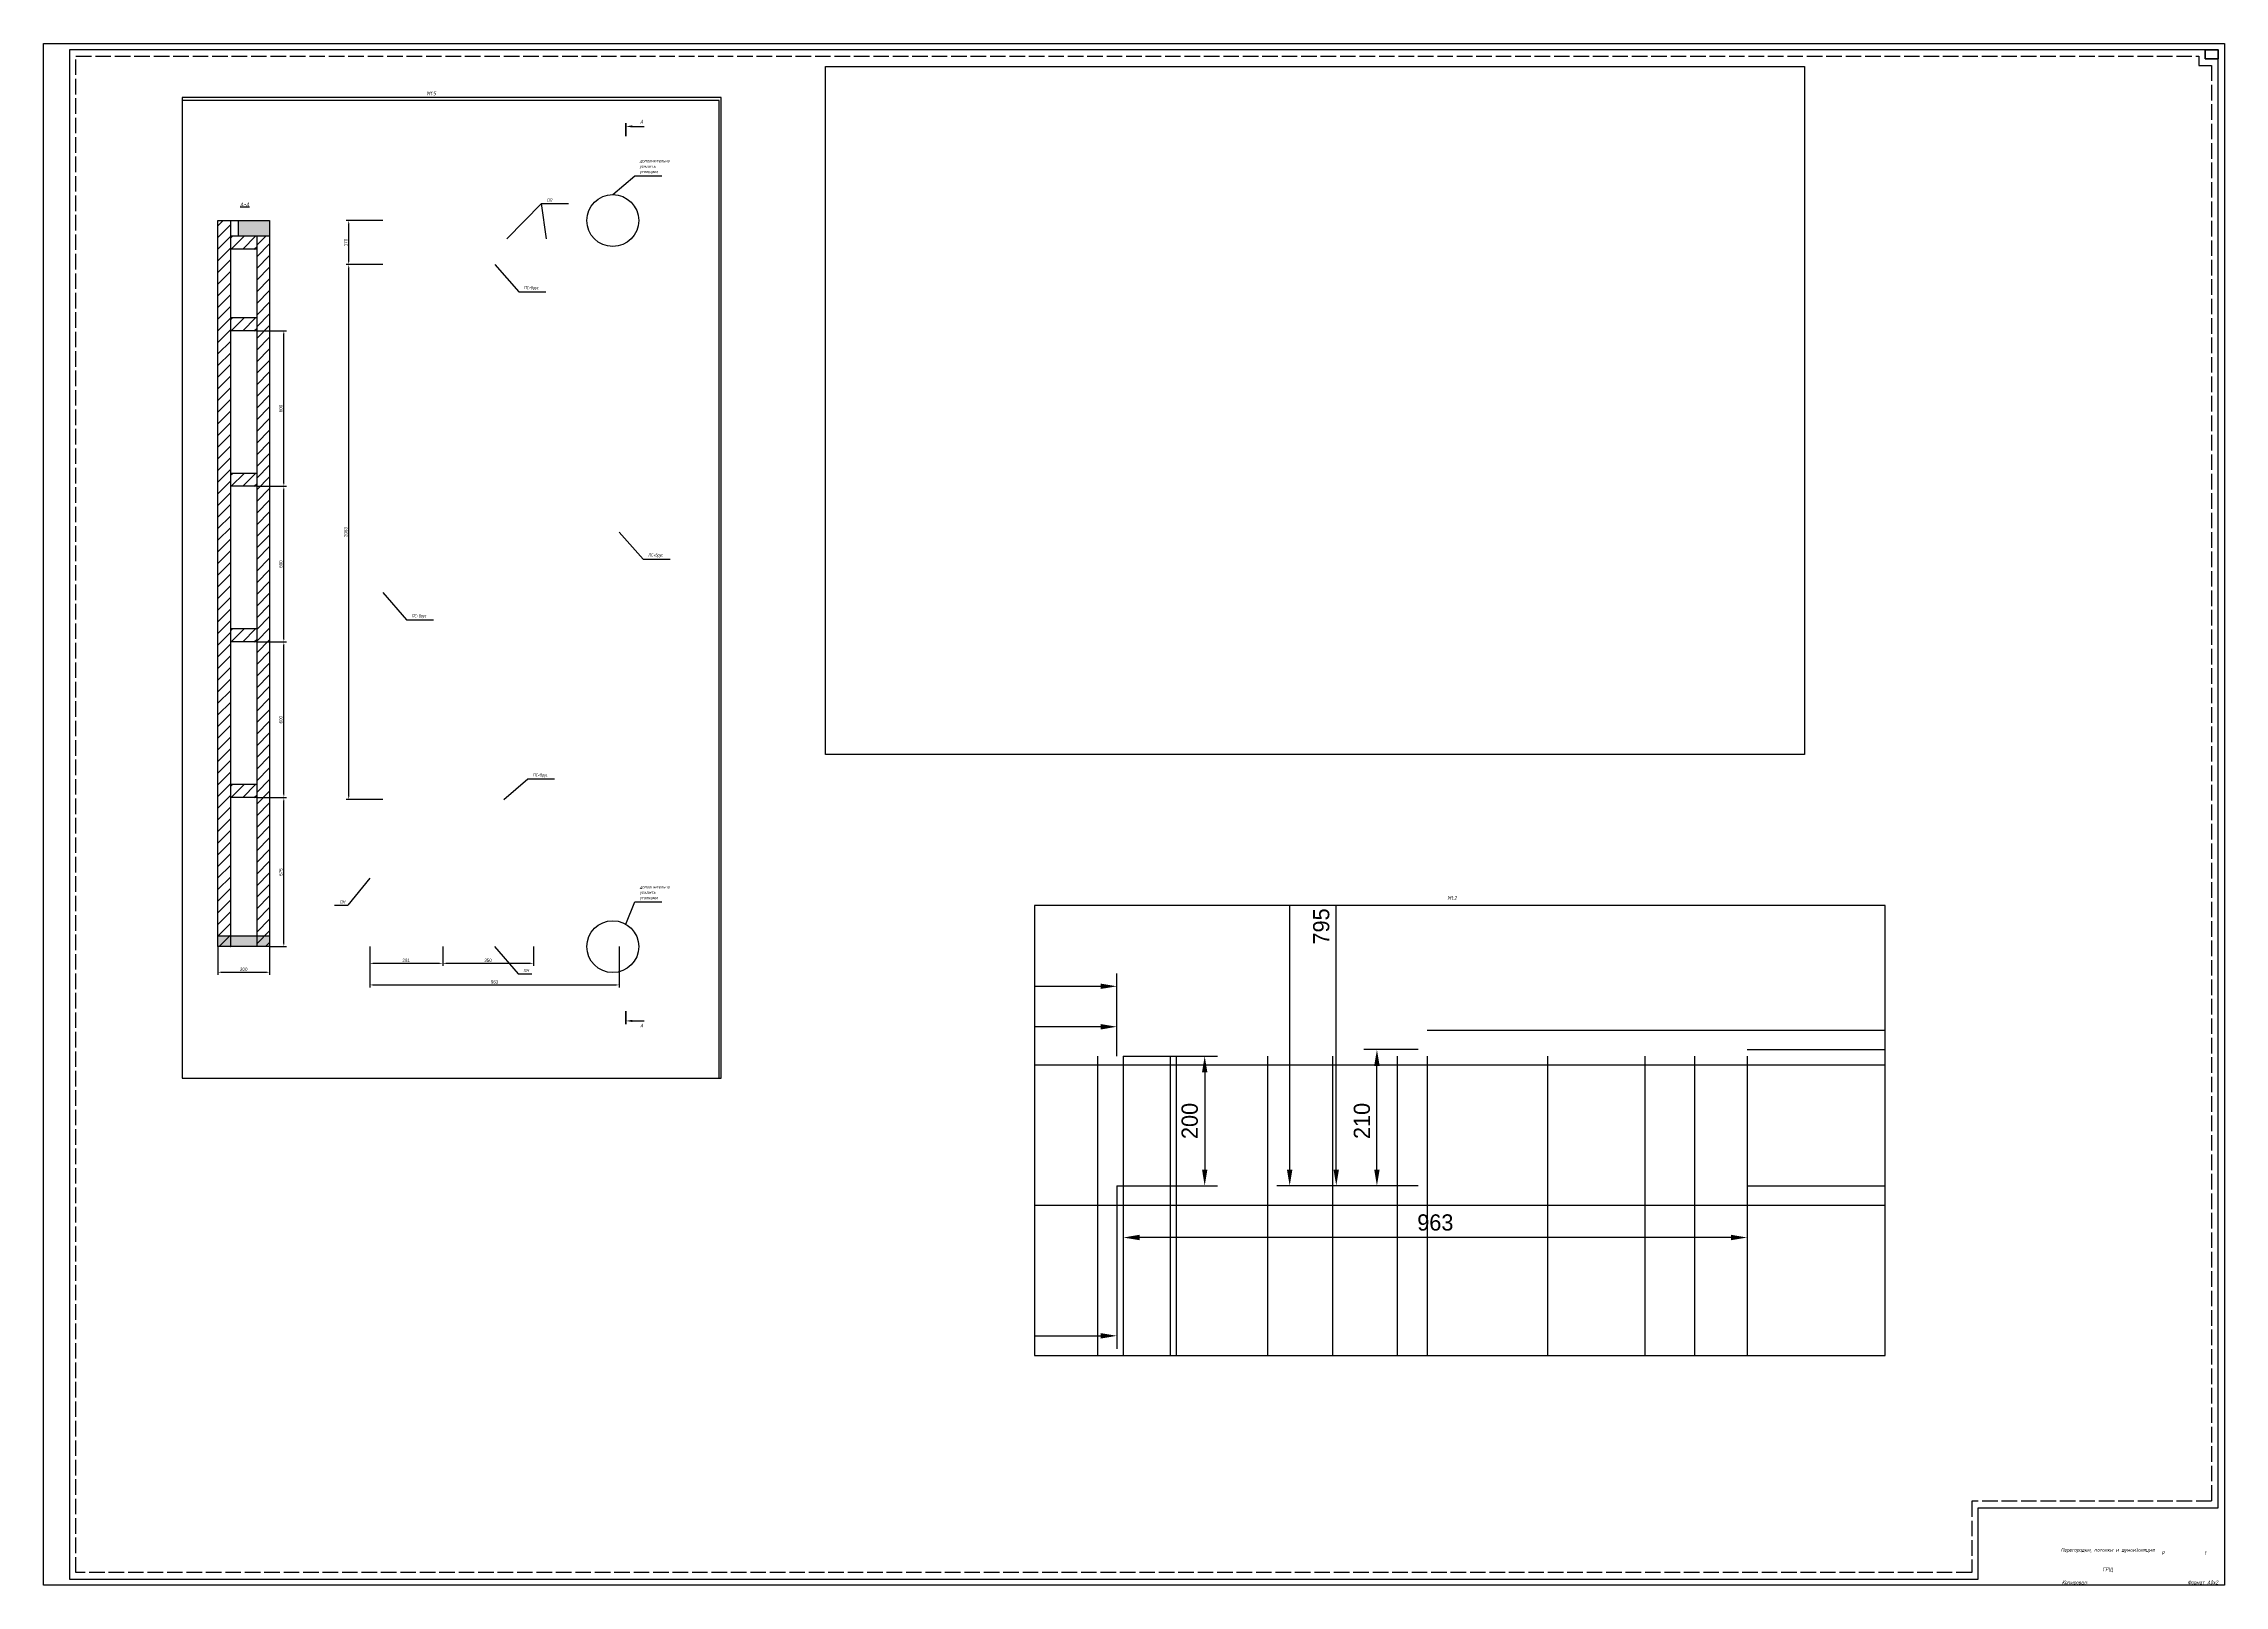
# Paper-space layout 'Лист 2' of a CAD drawing. Header units: millimetres. Extents: x 112 to 1794, y 48 to 1237.
# The model-space entities are those that its viewports show. They can reach past a viewport. Long polylines and large blocks are cut down to what shows.
import ezdxf
from ezdxf.enums import TextEntityAlignment as Align

# ---------------------------------------------------------------- set-up
doc = ezdxf.new("R2010")
doc.units = ezdxf.units.MM
doc.header["$PDMODE"] = 34
doc.header["$PDSIZE"] = 25
doc.linetypes.add('ACAD_ISO02W100', pattern=[15, 12, -3])
doc.linetypes.add('ACAD_ISO10W100', pattern=[18.5, 12, -3, 0.5, -3])
doc.layers.add('08 Размеры', color=7, linetype='Continuous')
doc.layers.add('stamp', color=7, linetype='Continuous')
doc.layers.add('100 noprint', color=1, linetype='Continuous', plot=False)
doc.styles.get("Standard").update_dxf_attribs({"font": 'Ubuntu-R.ttf'})
doc.styles.add('ГОСТ-ISOCPEUR', font='isocpeui.ttf', dxfattribs={"width": 0.8})
doc.dimstyles.new('ISO-25', dxfattribs={"dimtxt": 2.5, "dimasz": 2.5, "dimexe": 1.25, "dimexo": 0.625, "dimtad": 1, "dimtxsty": 'Standard', "dimcen": 2.5, "dimadec": 0, "dimazin": 0, "dimtfac": 1, "dimtmove": 0, "dimatfit": 3, "dimfxl": 1, "dimarcsym": 0})
picture_1 = doc.add_image_def('image1.jpg', size_in_pixel=(1070, 752))

# ---------------------------------------------------------------- blocks, each defined once
blk = doc.blocks.new('*D2302')
at = {"layer": '08 Размеры', "color": 0, "lineweight": -2}
for p, q in [((7901.2, 8520.1), (7901.2, 8268.7)), ((13028.7, 8520.1), (13028.7, 8268.7)), ((7926.2, 8288.7), (13003.7, 8288.7))]:
    blk.add_line(p, q, dxfattribs=at)
at = {"layer": '08 Размеры', "color": 0}
for points in [[(7926.2, 8292.9), (7926.2, 8284.5), (7901.2, 8288.7)], [(13003.7, 8284.5), (13003.7, 8292.9), (13028.7, 8288.7)]]:
    blk.add_solid(points, dxfattribs=at)
at = {"layer": 'Defpoints', "color": 0}
for p in [(7901.2, 8520.1), (13028.7, 8520.1), (13028.7, 8288.7)]:
    blk.add_point(p, dxfattribs=at)
at = {"layer": '08 Размеры', "color": 0, "insert": (10531.9, 8311.8), "char_height": 25, "attachment_point": 5}
blk.add_mtext('5128', dxfattribs=at)
blk = doc.blocks.new('*D2304')
at = {"layer": '08 Размеры', "color": 0, "lineweight": -2}
for p, q in [((8856.2, 8720.1), (8856.2, 8847.8)), ((13028.7, 8720.1), (13028.7, 8847.8)), ((8881.2, 8827.8), (13003.7, 8827.8))]:
    blk.add_line(p, q, dxfattribs=at)
at = {"layer": '08 Размеры', "color": 0}
for points in [[(8881.2, 8832), (8881.2, 8823.7), (8856.2, 8827.8)], [(13003.7, 8823.7), (13003.7, 8832), (13028.7, 8827.8)]]:
    blk.add_solid(points, dxfattribs=at)
at = {"layer": 'Defpoints', "color": 0}
for p in [(13028.7, 8827.8), (8856.2, 8720.1), (13028.7, 8720.1)]:
    blk.add_point(p, dxfattribs=at)
at = {"layer": '08 Размеры', "color": 0, "insert": (10942.5, 8850.9), "char_height": 25, "attachment_point": 5}
blk.add_mtext('4173', dxfattribs=at)
blk = doc.blocks.new('*D2305')
at = {"layer": '08 Размеры', "color": 0, "lineweight": -2}
for p, q in [((14001.2, 10260.1), (14299.5, 10260.1)), ((14279.5, 8755.1), (14279.5, 10235.1)), ((14001.2, 8730.1), (14299.5, 8730.1))]:
    blk.add_line(p, q, dxfattribs=at)
at = {"layer": '08 Размеры', "color": 0}
for points in [[(14283.6, 10235.1), (14275.3, 10235.1), (14279.5, 10260.1)], [(14275.3, 8755.1), (14283.6, 8755.1), (14279.5, 8730.1)]]:
    blk.add_solid(points, dxfattribs=at)
at = {"layer": 'Defpoints', "color": 0}
for p in [(14001.2, 10260.1), (14279.5, 10260.1), (14001.2, 8730.1)]:
    blk.add_point(p, dxfattribs=at)
at = {"layer": '08 Размеры', "color": 0, "insert": (14256.4, 9495.1), "char_height": 25, "attachment_point": 5, "rotation": 90}
blk.add_mtext('1530', dxfattribs=at)
blk = doc.blocks.new('*D2313')
at = {"layer": '08 Размеры', "color": 0, "lineweight": -2}
for p, q in [((13038.7, 8520.1), (13038.7, 8420.3)), ((14001.2, 8520.1), (14001.2, 8420.3)), ((13976.2, 8440.3), (13063.7, 8440.3))]:
    blk.add_line(p, q, dxfattribs=at)
at = {"layer": '08 Размеры', "color": 0}
for points in [[(13063.7, 8444.5), (13063.7, 8436.2), (13038.7, 8440.3)], [(13976.2, 8436.2), (13976.2, 8444.5), (14001.2, 8440.3)]]:
    blk.add_solid(points, dxfattribs=at)
at = {"layer": 'Defpoints', "color": 0}
for p in [(13038.7, 8520.1), (14001.2, 8520.1), (13038.7, 8440.3)]:
    blk.add_point(p, dxfattribs=at)
at = {"layer": '08 Размеры', "color": 0, "insert": (13520, 8463.4), "char_height": 25, "attachment_point": 5}
blk.add_mtext('963', dxfattribs=at)
blk = doc.blocks.new('*D2314')
at = {"layer": '08 Размеры', "color": 0, "lineweight": -2}
for p, q in [((12458.7, 8720.1), (12458.7, 8785.4)), ((13028.7, 8720.1), (13028.7, 8785.4)), ((13003.7, 8765.4), (12483.7, 8765.4))]:
    blk.add_line(p, q, dxfattribs=at)
at = {"layer": '08 Размеры', "color": 0}
for points in [[(12483.7, 8769.6), (12483.7, 8761.2), (12458.7, 8765.4)], [(13003.7, 8761.2), (13003.7, 8769.6), (13028.7, 8765.4)]]:
    blk.add_solid(points, dxfattribs=at)
at = {"layer": 'Defpoints', "color": 0}
for p in [(12458.7, 8765.4), (12458.7, 8720.1), (13028.7, 8720.1)]:
    blk.add_point(p, dxfattribs=at)
at = {"layer": '08 Размеры', "color": 0, "insert": (12727.5, 8788.4), "char_height": 25, "attachment_point": 5}
blk.add_mtext('570', dxfattribs=at)
blk = doc.blocks.new('*D2325')
at = {"layer": '08 Размеры', "color": 0, "lineweight": -2}
for p, q in [((13493.7, 8730.1), (13409.9, 8730.1)), ((13429.9, 8545.1), (13429.9, 8705.1)), ((13493.7, 8520.1), (13409.9, 8520.1))]:
    blk.add_line(p, q, dxfattribs=at)
at = {"layer": '08 Размеры', "color": 0}
for points in [[(13434.1, 8705.1), (13425.7, 8705.1), (13429.9, 8730.1)], [(13425.7, 8545.1), (13434.1, 8545.1), (13429.9, 8520.1)]]:
    blk.add_solid(points, dxfattribs=at)
at = {"layer": 'Defpoints', "color": 0}
for p in [(13429.9, 8730.1), (13493.7, 8730.1), (13493.7, 8520.1)]:
    blk.add_point(p, dxfattribs=at)
at = {"layer": '08 Размеры', "color": 0, "insert": (13406.8, 8620.1), "char_height": 25, "attachment_point": 5, "rotation": 90}
blk.add_mtext('210', dxfattribs=at)
blk = doc.blocks.new('*D2326')
at = {"layer": '08 Размеры', "color": 0, "lineweight": -2}
for p, q in [((13493.7, 9315.1), (13347.2, 9315.1)), ((13367.2, 8545.1), (13367.2, 9290.1)), ((13493.7, 8520.1), (13347.2, 8520.1))]:
    blk.add_line(p, q, dxfattribs=at)
at = {"layer": '08 Размеры', "color": 0}
for points in [[(13371.3, 9290.1), (13363, 9290.1), (13367.2, 9315.1)], [(13363, 8545.1), (13371.3, 8545.1), (13367.2, 8520.1)]]:
    blk.add_solid(points, dxfattribs=at)
at = {"layer": 'Defpoints', "color": 0}
for p in [(13367.2, 9315.1), (13493.7, 9315.1), (13493.7, 8520.1)]:
    blk.add_point(p, dxfattribs=at)
at = {"layer": '08 Размеры', "color": 0, "insert": (13344.1, 8920.1), "char_height": 25, "attachment_point": 5, "rotation": 90}
blk.add_mtext('795', dxfattribs=at)
blk = doc.blocks.new('*D2327')
at = {"layer": '08 Размеры', "color": 0, "lineweight": -2}
for p, q in [((13493.7, 9885.1), (13275.3, 9885.1)), ((13295.3, 8545.1), (13295.3, 9860.1)), ((13493.7, 8520.1), (13275.3, 8520.1))]:
    blk.add_line(p, q, dxfattribs=at)
at = {"layer": '08 Размеры', "color": 0}
for points in [[(13299.5, 9860.1), (13291.1, 9860.1), (13295.3, 9885.1)], [(13291.1, 8545.1), (13299.5, 8545.1), (13295.3, 8520.1)]]:
    blk.add_solid(points, dxfattribs=at)
at = {"layer": 'Defpoints', "color": 0}
for p in [(13295.3, 9885.1), (13493.7, 9885.1), (13493.7, 8520.1)]:
    blk.add_point(p, dxfattribs=at)
at = {"layer": '08 Размеры', "color": 0, "insert": (13272.2, 9220.1), "char_height": 25, "attachment_point": 5, "rotation": 90}
blk.add_mtext('1365', dxfattribs=at)
blk = doc.blocks.new('*D3216')
at = {"layer": '08 Размеры', "color": 0, "lineweight": -2}
for p, q in [((13038.7, 8720.1), (13184.2, 8720.1)), ((13164.2, 8695.1), (13164.2, 8545.1)), ((13028.7, 8520.1), (13184.2, 8520.1))]:
    blk.add_line(p, q, dxfattribs=at)
at = {"layer": '08 Размеры', "color": 0}
for points in [[(13168.4, 8695.1), (13160.1, 8695.1), (13164.2, 8720.1)], [(13160.1, 8545.1), (13168.4, 8545.1), (13164.2, 8520.1)]]:
    blk.add_solid(points, dxfattribs=at)
at = {"layer": 'Defpoints', "color": 0}
for p in [(13038.7, 8720.1), (13028.7, 8520.1), (13164.2, 8520.1)]:
    blk.add_point(p, dxfattribs=at)
at = {"layer": '08 Размеры', "color": 0, "insert": (13141.2, 8620.1), "char_height": 25, "attachment_point": 5, "rotation": 90}
blk.add_mtext('200', dxfattribs=at)
blk = doc.blocks.new('*D4320')
at = {"color": 0, "lineweight": -2}
for p, q in [((68628.6, 8463.4), (68628.6, 8305.8)), ((69591.1, 8463.4), (69591.1, 8305.8)), ((68641.1, 8315.8), (69578.6, 8315.8))]:
    blk.add_line(p, q, dxfattribs=at)
at = {"color": 0}
for points in [[(68641.1, 8317.9), (68641.1, 8313.8), (68628.6, 8315.8)], [(69578.6, 8313.8), (69578.6, 8317.9), (69591.1, 8315.8)]]:
    blk.add_solid(points, dxfattribs=at)
at = {"layer": 'Defpoints', "color": 0}
for p in [(68628.6, 8463.4), (69591.1, 8463.4), (69591.1, 8315.8)]:
    blk.add_point(p, dxfattribs=at)
at = {"color": 0, "insert": (69109.9, 8327.4), "char_height": 12.5, "attachment_point": 5}
blk.add_mtext('963', dxfattribs=at)
blk = doc.blocks.new('*D4771')
at = {"color": 0, "lineweight": -2}
for p, q in [((68678.6, 11263.4), (68537.7, 11263.4)), ((68547.7, 11105.9), (68547.7, 11250.9)), ((68678.6, 11093.4), (68537.7, 11093.4))]:
    blk.add_line(p, q, dxfattribs=at)
at = {"color": 0}
for points in [[(68549.8, 11250.9), (68545.6, 11250.9), (68547.7, 11263.4)], [(68545.6, 11105.9), (68549.8, 11105.9), (68547.7, 11093.4)]]:
    blk.add_solid(points, dxfattribs=at)
at = {"layer": 'Defpoints', "color": 0}
for p in [(68547.7, 11263.4), (68678.6, 11263.4), (68678.6, 11093.4)]:
    blk.add_point(p, dxfattribs=at)
at = {"color": 0, "insert": (68536.2, 11178.4), "char_height": 12.5, "attachment_point": 5, "rotation": 90}
blk.add_mtext('170', dxfattribs=at)
blk = doc.blocks.new('*D4772')
at = {"color": 0, "lineweight": -2}
for p, q in [((68678.6, 11093.4), (68537.7, 11093.4)), ((68547.7, 9043.4), (68547.7, 11080.9)), ((68678.6, 9030.9), (68537.7, 9030.9))]:
    blk.add_line(p, q, dxfattribs=at)
at = {"color": 0}
for points in [[(68549.8, 11080.9), (68545.6, 11080.9), (68547.7, 11093.4)], [(68545.6, 9043.4), (68549.8, 9043.4), (68547.7, 9030.9)]]:
    blk.add_solid(points, dxfattribs=at)
at = {"layer": 'Defpoints', "color": 0}
for p in [(68547.7, 11093.4), (68678.6, 11093.4), (68678.6, 9030.9)]:
    blk.add_point(p, dxfattribs=at)
at = {"color": 0, "insert": (68536.2, 10062.1), "char_height": 12.5, "attachment_point": 5, "rotation": 90}
blk.add_mtext('2063', dxfattribs=at)
blk = doc.blocks.new('*D4773')
at = {"color": 0, "lineweight": -2}
for p, q in [((68628.6, 8463.4), (68628.6, 8389.2)), ((68909.9, 8463.4), (68909.9, 8389.2)), ((68641.1, 8399.2), (68897.4, 8399.2))]:
    blk.add_line(p, q, dxfattribs=at)
at = {"color": 0}
for points in [[(68641.1, 8401.2), (68641.1, 8397.1), (68628.6, 8399.2)], [(68897.4, 8397.1), (68897.4, 8401.2), (68909.9, 8399.2)]]:
    blk.add_solid(points, dxfattribs=at)
at = {"layer": 'Defpoints', "color": 0}
for p in [(68628.6, 8463.4), (68909.9, 8463.4), (68909.9, 8399.2)]:
    blk.add_point(p, dxfattribs=at)
at = {"color": 0, "insert": (68769.3, 8410.7), "char_height": 12.5, "attachment_point": 5}
blk.add_mtext('281', dxfattribs=at)
blk = doc.blocks.new('*D4774')
at = {"color": 0, "lineweight": -2}
for p, q in [((68909.9, 8463.4), (68909.9, 8389.2)), ((69259.9, 8463.4), (69259.9, 8389.2)), ((68922.4, 8399.2), (69247.4, 8399.2))]:
    blk.add_line(p, q, dxfattribs=at)
at = {"color": 0}
for points in [[(68922.4, 8401.2), (68922.4, 8397.1), (68909.9, 8399.2)], [(69247.4, 8397.1), (69247.4, 8401.2), (69259.9, 8399.2)]]:
    blk.add_solid(points, dxfattribs=at)
at = {"layer": 'Defpoints', "color": 0}
for p in [(68909.9, 8463.4), (69259.9, 8463.4), (69259.9, 8399.2)]:
    blk.add_point(p, dxfattribs=at)
at = {"color": 0, "insert": (69084.9, 8410.7), "char_height": 12.5, "attachment_point": 5}
blk.add_mtext('350', dxfattribs=at)
blk = doc.blocks.new('*D4866')
at = {"color": 0, "lineweight": -2}
for p, q in [((68042.7, 8463.4), (68042.7, 8354.7)), ((68242.7, 8463.4), (68242.7, 8354.7)), ((68055.2, 8364.7), (68230.2, 8364.7))]:
    blk.add_line(p, q, dxfattribs=at)
at = {"color": 0}
for points in [[(68055.2, 8366.8), (68055.2, 8362.6), (68042.7, 8364.7)], [(68230.2, 8362.6), (68230.2, 8366.8), (68242.7, 8364.7)]]:
    blk.add_solid(points, dxfattribs=at)
at = {"layer": 'Defpoints', "color": 0}
for p in [(68042.7, 8463.4), (68242.7, 8463.4), (68242.7, 8364.7)]:
    blk.add_point(p, dxfattribs=at)
at = {"color": 0, "insert": (68142.7, 8376.2), "char_height": 12.5, "attachment_point": 5}
blk.add_mtext('200', dxfattribs=at)
blk = doc.blocks.new('*D4867')
at = {"color": 0, "lineweight": -2}
for p, q in [((68192.7, 9038.4), (68307.4, 9038.4)), ((68297.4, 8475.9), (68297.4, 9025.9)), ((68242.7, 8463.4), (68307.4, 8463.4))]:
    blk.add_line(p, q, dxfattribs=at)
at = {"color": 0}
for points in [[(68299.4, 9025.9), (68295.3, 9025.9), (68297.4, 9038.4)], [(68295.3, 8475.9), (68299.4, 8475.9), (68297.4, 8463.4)]]:
    blk.add_solid(points, dxfattribs=at)
at = {"layer": 'Defpoints', "color": 0}
for p in [(68192.7, 9038.4), (68297.4, 9038.4), (68242.7, 8463.4)]:
    blk.add_point(p, dxfattribs=at)
at = {"color": 0, "insert": (68286, 8750.9), "char_height": 12.5, "attachment_point": 5, "rotation": 90}
blk.add_mtext('575', dxfattribs=at)
blk = doc.blocks.new('*D4868')
at = {"color": 0, "lineweight": -2}
for p, q in [((68192.7, 9638.4), (68307.4, 9638.4)), ((68297.4, 9050.9), (68297.4, 9625.9)), ((68192.7, 9038.4), (68307.4, 9038.4))]:
    blk.add_line(p, q, dxfattribs=at)
at = {"color": 0}
for points in [[(68299.4, 9625.9), (68295.3, 9625.9), (68297.4, 9638.4)], [(68295.3, 9050.9), (68299.4, 9050.9), (68297.4, 9038.4)]]:
    blk.add_solid(points, dxfattribs=at)
at = {"layer": 'Defpoints', "color": 0}
for p in [(68192.7, 9638.4), (68297.4, 9638.4), (68192.7, 9038.4)]:
    blk.add_point(p, dxfattribs=at)
at = {"color": 0, "insert": (68285.8, 9338.4), "char_height": 12.5, "attachment_point": 5, "rotation": 90}
blk.add_mtext('600', dxfattribs=at)
blk = doc.blocks.new('*D4869')
at = {"color": 0, "lineweight": -2}
for p, q in [((68192.7, 10238.4), (68307.4, 10238.4)), ((68297.4, 9650.9), (68297.4, 10225.9)), ((68192.7, 9638.4), (68307.4, 9638.4))]:
    blk.add_line(p, q, dxfattribs=at)
at = {"color": 0}
for points in [[(68299.4, 10225.9), (68295.3, 10225.9), (68297.4, 10238.4)], [(68295.3, 9650.9), (68299.4, 9650.9), (68297.4, 9638.4)]]:
    blk.add_solid(points, dxfattribs=at)
at = {"layer": 'Defpoints', "color": 0}
for p in [(68192.7, 10238.4), (68297.4, 10238.4), (68192.7, 9638.4)]:
    blk.add_point(p, dxfattribs=at)
at = {"color": 0, "insert": (68285.8, 9938.4), "char_height": 12.5, "attachment_point": 5, "rotation": 90}
blk.add_mtext('600', dxfattribs=at)
blk = doc.blocks.new('*D4870')
at = {"color": 0, "lineweight": -2}
for p, q in [((68192.7, 10838.4), (68307.4, 10838.4)), ((68297.4, 10250.9), (68297.4, 10825.9)), ((68192.7, 10238.4), (68307.4, 10238.4))]:
    blk.add_line(p, q, dxfattribs=at)
at = {"color": 0}
for points in [[(68299.4, 10825.9), (68295.3, 10825.9), (68297.4, 10838.4)], [(68295.3, 10250.9), (68299.4, 10250.9), (68297.4, 10238.4)]]:
    blk.add_solid(points, dxfattribs=at)
at = {"layer": 'Defpoints', "color": 0}
for p in [(68192.7, 10838.4), (68297.4, 10838.4), (68192.7, 10238.4)]:
    blk.add_point(p, dxfattribs=at)
at = {"color": 0, "insert": (68285.8, 10538.4), "char_height": 12.5, "attachment_point": 5, "rotation": 90}
blk.add_mtext('600', dxfattribs=at)

msp = doc.modelspace()

# ---------------------------------------------------------------- hatches: boundary and pattern name
at = {"lineweight": -2}
h = msp.add_hatch(dxfattribs=at)
h.set_pattern_fill('ANSI31', color=1, scale=10, style=0)
h.paths.add_polyline_path([(68092.7, 8503.4), (68092.7, 11263.4), (68042.7, 11263.4), (68042.7, 8503.4)])
h.paths.add_polyline_path([(68242.7, 8503.4), (68242.7, 11203.4), (68192.7, 11203.4), (68192.7, 8503.4)])
h.paths.add_polyline_path([(68242.7, 8463.4), (68242.7, 8503.4), (68192.7, 8503.4), (68192.7, 8463.4)])
h.paths.add_polyline_path([(68092.7, 8463.4), (68092.7, 8503.4), (68042.7, 8503.4), (68042.7, 8463.4)])
h = msp.add_hatch(dxfattribs=at)
h.set_pattern_fill('ANSI31', color=1, scale=10, style=0)
h.set_pattern_definition([(45, (0, 2015), (-22.45064, 22.45064), [])])
h.paths.add_polyline_path([(68192.7, 11153.4), (68192.7, 11203.4), (68092.7, 11203.4), (68092.7, 11153.4)])
h = msp.add_hatch(dxfattribs=at)
h.set_pattern_fill('ANSI31', color=1, scale=10, style=0)
h.set_pattern_definition([(45, (0, 1700), (-22.45064, 22.45064), [])])
h.paths.add_polyline_path([(68192.7, 10838.4), (68192.7, 10888.4), (68092.7, 10888.4), (68092.7, 10838.4)])
h = msp.add_hatch(dxfattribs=at)
h.set_pattern_fill('ANSI31', color=1, scale=10, style=0)
h.set_pattern_definition([(45, (0, 1100), (-22.45064, 22.45064), [])])
h.paths.add_polyline_path([(68192.7, 10238.4), (68192.7, 10288.4), (68092.7, 10288.4), (68092.7, 10238.4)])
h = msp.add_hatch(dxfattribs=at)
h.set_pattern_fill('ANSI31', color=1, scale=10, style=0)
h.set_pattern_definition([(45, (0, 500), (-22.45064, 22.45064), [])])
h.paths.add_polyline_path([(68192.7, 9638.4), (68192.7, 9688.4), (68092.7, 9688.4), (68092.7, 9638.4)])
h = msp.add_hatch(dxfattribs=at)
h.set_pattern_fill('ANSI31', color=1, scale=10, style=0)
h.set_pattern_definition([(45, (0, -100), (-22.45064, 22.45064), [])])
h.paths.add_polyline_path([(68192.7, 9038.4), (68192.7, 9088.4), (68092.7, 9088.4), (68092.7, 9038.4)])
h = msp.add_hatch(color=9, dxfattribs=at)
h.paths.add_polyline_path([(68092.7, 8463.4), (68092.7, 8503.4), (68042.7, 8503.4), (68042.7, 8463.4)])
h.paths.add_polyline_path([(68192.7, 8463.4), (68192.7, 8503.4), (68092.7, 8503.4), (68092.7, 8463.4)])
h.paths.add_polyline_path([(68242.7, 8463.4), (68242.7, 8503.4), (68192.7, 8503.4), (68192.7, 8463.4)])
at = {"layer": '100 noprint', "lineweight": -2}
msp.add_hatch(color=9, dxfattribs=at).paths.add_polyline_path([(68122.7, 11203.4), (68122.7, 11263.4), (68242.7, 11263.4), (68242.7, 11203.4)])

# ---------------------------------------------------------------- linework, layer by layer
at = {"color": 7, "lineweight": 100}
for p, q in [((69616, 11588), (69616, 11638.8)), ((69616, 8215.2), (69616, 8164.4))]:
    msp.add_line(p, q, dxfattribs=at)
at = {"color": 7}
for p, q in [((69641, 11626.2), (69687.1, 11626.2)), ((69641, 8177), (69687.1, 8177))]:
    msp.add_line(p, q, dxfattribs=at)
for p, q in [((69566.1, 11363.4), (69650.7, 11436.3)), ((69650.7, 11436.3), (69754.8, 11436.3)), ((69157.6, 11192.4), (69291.1, 11328.6)), ((69291.1, 11328.6), (69395.2, 11328.6)), ((69310.3, 11192.4), (69291.1, 11328.6)), ((68042.7, 11263.4), (68242.7, 11263.4)), ((68042.7, 8463.4), (68042.7, 11263.4)), ((68092.7, 8463.4), (68092.7, 11263.4)), ((68242.7, 11263.4), (68242.7, 8463.4)), ((68192.7, 11203.4), (68092.7, 11203.4)), ((68192.7, 11203.4), (68192.7, 8463.4)), ((68192.7, 11153.4), (68092.7, 11153.4)), ((69111.6, 11093.4), (69203.1, 10988.8)), ((69203.1, 10988.8), (69307.2, 10988.8)), ((68192.7, 10888.4), (68092.7, 10888.4)), ((68192.7, 10838.4), (68092.7, 10838.4)), ((68192.7, 10288.4), (68092.7, 10288.4)), ((68192.7, 10238.4), (68092.7, 10238.4)), ((69591.1, 10062.1), (69682.7, 9957.5)), ((69682.7, 9957.5), (69786.8, 9957.5)), ((68678.6, 9828.4), (68770.2, 9723.8)), ((68770.2, 9723.8), (68874.3, 9723.8)), ((68192.7, 9688.4), (68092.7, 9688.4)), ((68192.7, 9638.4), (68092.7, 9638.4)), ((68192.7, 9088.4), (68092.7, 9088.4)), ((69146.2, 9030.9), (69237.8, 9110)), ((69237.8, 9110), (69341.8, 9110)), ((68192.7, 9038.4), (68092.7, 9038.4)), ((68628.6, 8727.7), (68544.8, 8623.1)), ((68492.8, 8623.1), (68544.8, 8623.1)), ((69616.3, 8549.9), (69650.7, 8636.3)), ((69650.7, 8636.3), (69754.8, 8636.3)), ((68242.7, 8503.4), (68042.7, 8503.4)), ((68242.7, 8463.4), (68042.7, 8463.4)), ((69109.9, 8463.4), (69201.5, 8358.8)), ((69201.5, 8358.8), (69253.5, 8358.8))]:
    msp.add_line(p, q)
msp.add_lwpolyline([(68122.7, 11203.4), (68122.7, 11263.4), (68242.7, 11263.4), (68242.7, 11203.4)], close=True)
for centre in [(69566.1, 11263.4), (69566.1, 8463.4)]:
    msp.add_circle(centre, 100)
for points in [[(69641, 11630.4), (69616, 11626.2), (69641, 11622.1)], [(69641, 8172.8), (69616, 8177), (69641, 8181.2)]]:
    msp.add_solid(points, dxfattribs=at)
at = {"layer": '100 noprint', "color": 1, "lineweight": -2}
msp.add_lwpolyline([(67897.8, 11726.7), (67897.8, 7945.3), (69975.8, 7945.3), (69975.8, 11726.7)], close=True, dxfattribs=at)
at = {"layer": '100 noprint', "color": 1, "linetype": 'ACAD_ISO10W100', "lineweight": -2, "ltscale": 100, "flags": 128}
for points in [[(13507.2, 8760.1), (26761.9, 8760.1), (26759.4, 5623.3)], [(7716.2, 8706.6), (18975.4, 8706.6), (18975.4, 3883.3)], [(14001.2, 8520.1), (27001.9, 8520.1), (27001.9, 5733.3)], [(7727.2, 8490.1), (19191.9, 8490.1), (19191.9, 3910.3)]]:
    msp.add_lwpolyline(points, dxfattribs=at)
at = {"layer": '100 noprint', "color": 1, "linetype": 'ACAD_ISO10W100', "lineweight": -2, "ltscale": 100}
for points in [[(14001.2, 8720.1), (14001.2, -4759.4, -1), (-461, -4759.4)], [(13920, 8720.1), (13920, -4759.4, -1), (-379.7, -4759.4)], [(13843.2, 8720.1), (13843.2, -4759.4, -1), (-302.9, -4759.4)], [(13693.2, 8720.1), (13693.2, -4759.4, -1), (-152.9, -4759.4)], [(13507.2, 8720.1), (13507.2, -4759.4, -1), (33, -4759.4)], [(13461.2, 8720.1), (13461.2, -4759.4, -1), (79, -4759.4)], [(13361.2, 8720.1), (13361.2, -4759.4, -1), (179, -4759.4)], [(13261.2, 8720.1), (13261.2, -4759.4, -1), (279, -4759.4)], [(13120, 8720.1), (13120, -4759.4, -1), (420.3, -4759.4)], [(13111.2, 8720.1), (13111.2, -4759.4, -1), (429, -4759.4)], [(13038.7, 8720.1), (13038.7, -4759.4, -1), (501.5, -4759.4)], [(12998.7, 8720.1), (12998.7, -4759.4, -1), (541.5, -4759.4)]]:
    msp.add_lwpolyline(points, format="xyb", dxfattribs=at)

# ---------------------------------------------------------------- texts
at = {"width": 10, "attachment_point": 7, "style": 'ГОСТ-ISOCPEUR'}
for s, insert, char_height in [('{А}', (69670.8, 11636.9), 15), ('{дополнительно\\Pусилить уголками}', (69670.3, 11442.5), 12.5), ('{ПП}', (69310.7, 11334.8), 12.5), ('{\\LА-А}', (68128.7, 11318.5), 15), ('ПС+брус', (69222.7, 10995), 12.5), ('ПС+брус', (69702.3, 9963.7), 12.5), ('ПС+брус', (68789.8, 9730), 12.5), ('ПС+брус', (69257.4, 9116.2), 12.5), ('{дополнительно\\Pусилить уголками}', (69670.3, 8642.5), 12.5), ('{ПН}', (68512.4, 8629.3), 12.5), ('{ПН}', (69221.1, 8365), 12.5), ('{А}', (69670.8, 8151.7), 15)]:
    msp.add_mtext(s, dxfattribs=dict(at, insert=insert, char_height=char_height))

# ---------------------------------------------------------------- dimensions: what is measured, and where the dimension line sits
for base, p1, p2, picture, middle in [((68547.7, 11263.4), (68678.6, 11093.4), (68678.6, 11263.4), '*D4771', (68536.2, 11178.4)), ((68547.7208667, 11093.389632), (68678.6465098, 9030.889632), (68678.6465098, 11093.389632), '*D4772', (68536.1912852, 10062.139632)), ((68297.4, 10838.4), (68192.7, 10238.4), (68192.7, 10838.4), '*D4870', (68285.8, 10538.4)), ((68297.4, 10238.4), (68192.7, 9638.4), (68192.7, 10238.4), '*D4869', (68285.8, 9938.4)), ((68297.4, 9638.4), (68192.7, 9038.4), (68192.7, 9638.4), '*D4868', (68285.8, 9338.4)), ((68297.4, 9038.4), (68242.7, 8463.4), (68192.7, 9038.4), '*D4867', (68286, 8750.9))]:
    dim = msp.add_linear_dim(base=base, p1=p1, p2=p2, angle=90, dimstyle='ISO-25', override={"dimtxt": 12.5, "dimasz": 12.5, "dimexe": 10, "dimexo": 0, "dimgap": 5, "dimdec": 0, "dimlfac": 1})
    dim.commit()
    dim.dimension.update_dxf_attribs({"geometry": picture, "text_midpoint": middle})
for base, p1, p2, picture, middle in [((68242.7, 8364.7), (68042.7, 8463.4), (68242.7, 8463.4), '*D4866', (68142.7, 8376.2)), ((69591.1465098, 8315.8456156), (68628.6465098, 8463.389632), (69591.1465098, 8463.389632), '*D4320', (69109.8965098, 8327.3751972)), ((68909.9, 8399.2), (68628.6, 8463.4), (68909.9, 8463.4), '*D4773', (68769.3, 8410.7)), ((69259.9, 8399.2), (68909.9, 8463.4), (69259.9, 8463.4), '*D4774', (69084.9, 8410.7))]:
    dim = msp.add_linear_dim(base=base, p1=p1, p2=p2, dimstyle='ISO-25', override={"dimtxt": 12.5, "dimasz": 12.5, "dimexe": 10, "dimexo": 0, "dimgap": 5, "dimdec": 0, "dimlfac": 1})
    dim.commit()
    dim.dimension.update_dxf_attribs({"geometry": picture, "text_midpoint": middle})
at = {"layer": '08 Размеры', "color": 5}
dim = msp.add_linear_dim(base=(14279.5, 10260.1), p1=(14001.2, 8730.1), p2=(14001.2, 10260.1), angle=90, dimstyle='ISO-25', override={"dimtxt": 25, "dimasz": 25, "dimexe": 20, "dimexo": 0, "dimgap": 10, "dimdec": 0, "dimlfac": 1}, dxfattribs=at)
dim.commit()
dim.dimension.update_dxf_attribs({"geometry": '*D2305', "text_midpoint": (14256.4, 9495.1)})
at = {"layer": '08 Размеры'}
for base, p2, picture, middle in [((13295.3, 9885.1), (13493.7, 9885.1), '*D2327', (13295.3, 9220.1)), ((13367.2, 9315.1), (13493.7, 9315.1), '*D2326', (13367.2, 8920.1)), ((13429.9, 8730.1), (13493.7, 8730.1), '*D2325', (13429.9, 8620.1))]:
    dim = msp.add_linear_dim(base=base, p1=(13493.7, 8520.1), p2=p2, angle=90, dimstyle='ISO-25', override={"dimtxt": 25, "dimasz": 25, "dimexe": 20, "dimexo": 0, "dimgap": 10, "dimdec": 0, "dimlfac": 1}, dxfattribs=at)
    dim.commit()
    dim.dimension.update_dxf_attribs({"geometry": picture, "text_midpoint": middle, "dimtype": 160})
at = {"layer": '08 Размеры', "color": 5}
for base, p1, p2, picture, middle in [((13028.7344026, 8827.8325897), (8856.2344026, 8720.1152621), (13028.7344026, 8720.1152621), '*D2304', (10942.4844026, 8827.8325897)), ((13028.7344026, 8288.6968762), (7901.2344026, 8520.1152621), (13028.7344026, 8520.1152621), '*D2302', (10531.8828698, 8288.6968762))]:
    dim = msp.add_linear_dim(base=base, p1=p1, p2=p2, dimstyle='ISO-25', override={"dimtxt": 25, "dimasz": 25, "dimexe": 20, "dimexo": 0, "dimgap": 10, "dimdec": 0, "dimlfac": 1}, dxfattribs=at)
    dim.commit()
    dim.dimension.update_dxf_attribs({"geometry": picture, "text_midpoint": middle, "dimtype": 160})
at = {"layer": '08 Размеры'}
dim = msp.add_linear_dim(base=(12458.7, 8765.4), p1=(13028.7, 8720.1), p2=(12458.7, 8720.1), dimstyle='ISO-25', override={"dimtxt": 25, "dimasz": 25, "dimexe": 20, "dimexo": 0, "dimgap": 10, "dimdec": 0, "dimlfac": 1}, dxfattribs=at)
dim.commit()
dim.dimension.update_dxf_attribs({"geometry": '*D2314', "text_midpoint": (12727.5, 8765.4), "dimtype": 160})
dim = msp.add_linear_dim(base=(13164.2, 8520.1), p1=(13038.7, 8720.1), p2=(13028.7, 8520.1), angle=90, dimstyle='ISO-25', override={"dimtxt": 25, "dimasz": 25, "dimexe": 20, "dimexo": 0, "dimgap": 10, "dimdec": 0, "dimlfac": 1}, dxfattribs=at)
dim.commit()
dim.dimension.update_dxf_attribs({"geometry": '*D3216', "text_midpoint": (13141.2, 8620.1)})
dim = msp.add_linear_dim(base=(13038.7344026, 8440.3189447), p1=(14001.2344026, 8520.1152621), p2=(13038.7344026, 8520.1152621), dimstyle='ISO-25', override={"dimtxt": 25, "dimasz": 25, "dimexe": 20, "dimexo": 0, "dimgap": 10, "dimdec": 0, "dimlfac": 1}, dxfattribs=at)
dim.commit()
dim.dimension.update_dxf_attribs({"geometry": '*D2313', "text_midpoint": (13519.9844026, 8463.3781078)})

psp = doc.layouts.new('Лист 2')

# ---------------------------------------------------------------- linework, layer by layer
at = {"lineweight": 50}
psp.add_lwpolyline([(1779.6, 1225.6), (1789.6, 1225.6), (1789.6, 1232.6), (1779.6, 1232.6)], close=True, dxfattribs=at)
at = {"layer": '100 noprint', "lineweight": -2}
psp.add_lwpolyline([(112.4, 1237.4), (1794.4, 1237.4), (1794.4, 48.4), (112.4, 48.4)], close=True, dxfattribs=at)
at = {"layer": '100 noprint', "linetype": 'ACAD_ISO02W100'}
psp.add_lwpolyline([(137.4, 1227.6), (1774.6, 1227.6), (1774.6, 1220.6), (1784.6, 1220.6), (1784.6, 113.2), (1599.6, 113.2), (1599.6, 58.2), (137.4, 58.2)], close=True, dxfattribs=at)
at = {"layer": '100 noprint', "color": 1, "lineweight": -2}
for points in [[(219.4, 1195.7), (219.4, 439.4), (635, 439.4), (635, 1195.7)], [(876.6, 572.6), (876.6, 225.5), (1532.9, 225.5), (1532.9, 572.6)]]:
    psp.add_lwpolyline(points, close=True, dxfattribs=at)
at = {"layer": 'stamp'}
psp.add_lwpolyline([(132.4, 53.2), (1604.6, 53.2), (1604.6, 108.2), (1789.6, 108.2), (1789.6, 1232.6), (132.4, 1232.6)], close=True, dxfattribs=at)

# ---------------------------------------------------------------- texts
at = {"layer": 'stamp', "lineweight": 35, "style": 'ГОСТ-ISOCPEUR', "width": 0.8}
psp.add_text('Копировал:', height=3, dxfattribs=at).set_placement((1669.1, 49.2))
psp.add_text('Формат А0x2', height=3, dxfattribs=at).set_placement((1789.6, 49.2), align=Align.RIGHT)
at = {"layer": 'stamp', "ltscale": 100, "char_height": 3, "attachment_point": 4, "style": 'ГОСТ-ISOCPEUR'}
for s, insert, width in [('{\\pxqc;М1:5}', (401.4, 1199), 20), ('{\\pxqc;М1:2}', (1188.7, 578.4), 20), ('{\\pxqc;Р}', (1739.6, 73.2), 15), ('\\pxqc;1', (1769.6, 73.2), 20)]:
    psp.add_mtext(s, dxfattribs=dict(at, insert=insert, width=width))
at = {"layer": 'stamp', "lineweight": 35, "char_height": 3, "width": 70.157, "attachment_point": 5, "style": 'ГОСТ-ISOCPEUR'}
for s, insert in [('{Перегородки, потолки и шумоизоляция}', (1704.4, 75.3)), ('{ГРЩ}', (1704.4, 60.3))]:
    psp.add_mtext(s, dxfattribs=dict(at, insert=insert))

# ---------------------------------------------------------------- pictures from other files: only their frames are drawn
at = {"color": 7, "lineweight": -2}
image = psp.add_image(picture_1, insert=(715.6, 689), size_in_units=(755.1, 530.7), dxfattribs=at)
image.dxf.flags = 7

# ---------------------------------------------------------------- viewports
at = {"layer": '100 noprint', "color": 1, "lineweight": -2, "view_target_point": (29040.2, 7765.5)}
vp = psp.add_viewport(center=(427.2, 817.6), size=(415.6, 756.26), view_center_point=(39904.6, 2081.2), view_height=3781.31, dxfattribs=at)
vp.dxf.flags = 0x10000  # cut along an outline
vp.dxf.clipping_boundary_handle = psp.add_lwpolyline([(219.4, 1195.7), (219.4, 439.4), (635, 439.4), (635, 1195.7)], format="xyb", close=True, dxfattribs={"invisible": 1}).dxf.handle
vp = psp.add_viewport(center=(1204.8, 399), size=(656.3, 347.048), view_center_point=(-15482.3, 839.6), view_height=694.096, status=3, dxfattribs=at)
vp.dxf.flags = 0x10000  # cut along an outline
vp.dxf.clipping_boundary_handle = psp.add_lwpolyline([(876.6, 572.6), (876.6, 225.5), (1532.9, 225.5), (1532.9, 572.6)], format="xyb", close=True, dxfattribs={"invisible": 1}).dxf.handle

doc.saveas('drawing.dxf')
